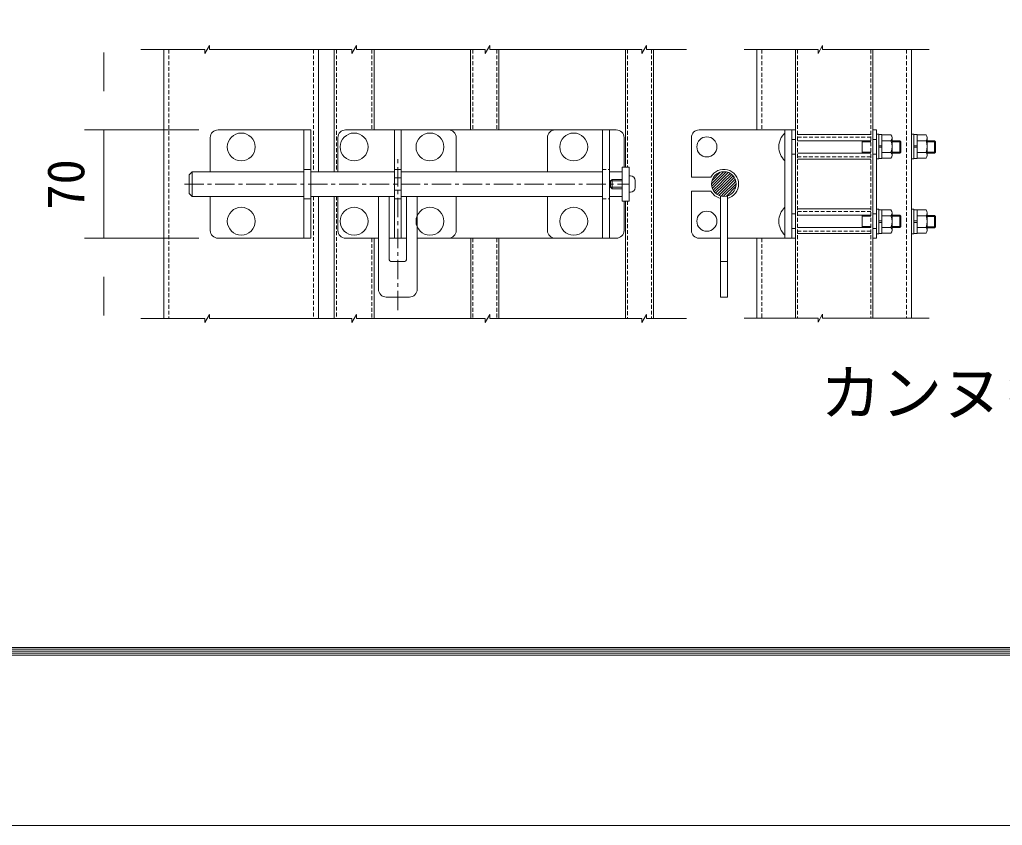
# Model space of a CAD drawing. Units: millimetres, scale not verified. Extents: x -4200 to 4200, y -2970 to 2970.
# Drawn here: x -1642 to -371, y -2970 to -1929 of the extents above; entities that cross this region are included whole.
import ezdxf
from ezdxf.enums import TextEntityAlignment as Align

# ---------------------------------------------------------------- set-up
doc = ezdxf.new("R2010")
doc.units = ezdxf.units.MM
doc.header["$LTSCALE"] = 20
doc.linetypes.add('USER1', pattern=[2, 1.25, -0.25, 0.25, -0.25])
doc.linetypes.add('USER2', pattern=[0.375, 0.25, -0.125])
doc.layers.add('0-0_D-TTL-TXT', color=7, linetype='Continuous')
for name, color, linetype, lineweight in [('0-1_D-TTL', 7, 'Continuous', 9), ('0-2_D-STR-DIM', 7, 'Continuous', 9), ('0-5_D-STR1', 1, 'Continuous', 18), ('0-6_D-STR3', 3, 'Continuous', 13), ('0-7_D-BMK', 2, 'USER1', 13)]:
    doc.layers.add(name, color=color, linetype=linetype, lineweight=lineweight)
doc.styles.add('ＭＳ ゴシック', font='')
doc.styles.get('ＭＳ ゴシック').set_extended_font_data('MS Gothic')

msp = doc.modelspace()

# ---------------------------------------------------------------- linework, layer by layer
at = {"layer": '0-1_D-TTL', "color": 2, "lineweight": 18}
msp.add_lwpolyline([(-4200, 2970), (4200, 2970), (4200, -2970), (-4200, -2970)], close=True, dxfattribs=at)
at = {"layer": '0-1_D-TTL'}
for points in [[(-3930, 2750), (3930, 2750), (3930, -2750), (-3930, -2750)], [(-3927.5, 2747.5), (3927.5, 2747.5), (3927.5, -2747.5), (-3927.5, -2747.5)], [(-3925, 2745), (3925, 2745), (3925, -2745), (-3925, -2745)], [(-3922.5, 2742.5), (3922.5, 2742.5), (3922.5, -2742.5), (-3922.5, -2742.5)], [(-3920, 2740), (3920, 2740), (3920, -2740), (-3920, -2740)]]:
    msp.add_lwpolyline(points, close=True, dxfattribs=at)
at = {"layer": '0-2_D-STR-DIM'}
for p, q in [((-1401.93, -1967.33), (-1484.66, -1967.33)), ((-1401.93, -1972.45), (-1396.01, -1962.2)), ((-1401.93, -1967.33), (-1401.93, -1972.45)), ((-1396.01, -1967.33), (-1396.01, -1962.2)), ((-1212.11, -1967.33), (-1396.01, -1967.33)), ((-1212.11, -1972.45), (-1206.19, -1962.2)), ((-1212.11, -1967.33), (-1212.11, -1972.45)), ((-1206.19, -1967.33), (-1206.19, -1962.2)), ((-1039.42, -1967.33), (-1206.19, -1967.33)), ((-1039.42, -1972.45), (-1033.5, -1962.2)), ((-1039.42, -1967.33), (-1039.42, -1972.45)), ((-1033.5, -1962.2), (-1033.5, -1967.33)), ((-837, -1967.33), (-1033.5, -1967.33)), ((-837, -1972.45), (-831.08, -1962.2)), ((-837, -1967.33), (-837, -1972.45)), ((-609.2, -1967.33), (-704.89, -1967.33)), ((-609.2, -1972.45), (-603.29, -1962.2)), ((-609.2, -1967.33), (-609.2, -1972.45)), ((-603.29, -1967.33), (-603.29, -1962.2)), ((-465.3, -1967.33), (-603.29, -1967.33)), ((-1532.78, -2021.11), (-1532.78, -1971.11)), ((-1410.05, -2071.11), (-1557.78, -2071.11)), ((-1532.78, -2071.11), (-1532.78, -2211.11)), ((-1410.05, -2211.11), (-1557.78, -2211.11)), ((-1532.78, -2261.11), (-1532.78, -2311.11)), ((-1401.93, -2320.02), (-1396.01, -2309.76)), ((-1396.01, -2314.89), (-1396.01, -2309.76)), ((-1212.11, -2320.02), (-1206.19, -2309.76)), ((-1206.19, -2314.89), (-1206.19, -2309.76)), ((-1039.42, -2320.02), (-1033.5, -2309.76)), ((-1033.5, -2314.89), (-1033.5, -2309.76)), ((-837, -2320.02), (-831.08, -2309.76)), ((-831.08, -2314.89), (-831.08, -2309.76)), ((-609.2, -2319.44), (-603.29, -2309.19)), ((-603.29, -2314.32), (-603.29, -2309.19)), ((-1401.93, -2314.89), (-1484.66, -2314.89)), ((-1401.93, -2314.89), (-1401.93, -2320.02)), ((-1212.11, -2314.89), (-1396.01, -2314.89)), ((-1212.11, -2314.89), (-1212.11, -2320.02)), ((-1039.42, -2314.89), (-1206.19, -2314.89)), ((-1039.42, -2314.89), (-1039.42, -2320.02)), ((-837, -2314.89), (-1033.5, -2314.89)), ((-837, -2314.89), (-837, -2320.02)), ((-779.47, -2314.89), (-831.08, -2314.89)), ((-609.2, -2314.32), (-704.89, -2314.32)), ((-609.2, -2314.32), (-609.2, -2319.44)), ((-465.3, -2314.32), (-603.29, -2314.32))]:
    msp.add_line(p, q, dxfattribs=at)
msp.add_lwpolyline([(-779.47, -1967.33), (-831.08, -1967.33), (-831.08, -1962.2)], dxfattribs=at)
at = {"layer": '0-5_D-STR1'}
for p, q in [((-1455.04, -1967.33), (-1455.04, -2314.89)), ((-1255.04, -1967.33), (-1255.04, -2125.11)), ((-1235.04, -1967.33), (-1235.04, -2125.11)), ((-1183.04, -1967.33), (-1183.04, -2071.11)), ((-1058.54, -1967.33), (-1058.54, -2071.11)), ((-1022.04, -1967.33), (-1022.04, -2071.11)), ((-858.04, -1967.33), (-858.04, -2119.11)), ((-822.04, -1967.33), (-822.04, -2314.89)), ((-688.34, -1967.33), (-688.34, -2071.11)), ((-638.34, -1967.33), (-638.34, -2314.89)), ((-538.34, -1967.33), (-538.34, -2314.89)), ((-488.34, -1967.33), (-488.34, -2314.89)), ((-1255.04, -2157.11), (-1255.04, -2314.89)), ((-1235.04, -2157.11), (-1235.04, -2314.89)), ((-858.04, -2163.11), (-858.04, -2314.89)), ((-1183.04, -2211.11), (-1183.04, -2314.89)), ((-1058.04, -2211.11), (-1058.04, -2314.89)), ((-1022.04, -2211.11), (-1022.04, -2314.89)), ((-688.34, -2211.11), (-688.34, -2314.89))]:
    msp.add_line(p, q, dxfattribs=at)
at = {"layer": '0-5_D-STR1', "linetype": 'USER2'}
for p, q in [((-1448.64, -1967.33), (-1448.64, -2314.89)), ((-1261.44, -1967.33), (-1261.44, -2125.11)), ((-1231.84, -1967.33), (-1231.84, -2125.11)), ((-1186.24, -1967.33), (-1186.24, -2071.11)), ((-1055.64, -1967.33), (-1055.64, -2071.11)), ((-1024.44, -1967.33), (-1024.44, -2071.11)), ((-855.64, -1967.33), (-855.64, -2119.11)), ((-824.44, -1967.33), (-824.44, -2314.89)), ((-681.94, -1967.33), (-681.94, -2071.11)), ((-635.94, -1967.33), (-635.94, -2314.89)), ((-540.74, -1967.33), (-540.74, -2314.89)), ((-494.74, -1967.33), (-494.74, -2314.89)), ((-1261.44, -2157.11), (-1261.44, -2314.89)), ((-1231.84, -2157.11), (-1231.84, -2314.89)), ((-855.64, -2163.11), (-855.64, -2314.89)), ((-1186.24, -2211.11), (-1186.24, -2314.89)), ((-1055.64, -2211.11), (-1055.64, -2314.89)), ((-1024.44, -2211.11), (-1024.44, -2314.89)), ((-681.94, -2211.11), (-681.94, -2314.89))]:
    msp.add_line(p, q, dxfattribs=at)
at = {"layer": '0-6_D-STR3'}
for p, q in [((-1265.05, -2071.11), (-1385.05, -2071.11)), ((-1274.05, -2071.11), (-1274.05, -2211.11)), ((-1265.05, -2071.11), (-1265.05, -2211.11)), ((-870.04, -2071.11), (-1220.04, -2071.11)), ((-1157.04, -2071.11), (-1157.04, -2211.11)), ((-1087.04, -2071.11), (-1157.04, -2071.11)), ((-1148.04, -2071.11), (-1148.04, -2211.11)), ((-949.05, -2071.11), (-879.05, -2071.11)), ((-888.05, -2071.11), (-888.05, -2211.11)), ((-879.05, -2071.11), (-879.05, -2211.11)), ((-762.94, -2071.11), (-638.34, -2071.11)), ((-651.94, -2071.11), (-651.94, -2211.11)), ((-642.94, -2071.11), (-642.94, -2211.11)), ((-638.34, -2071.11), (-638.34, -2211.11)), ((-538.34, -2071.11), (-538.34, -2211.11)), ((-538.34, -2071.11), (-533.74, -2071.11)), ((-533.74, -2071.11), (-533.74, -2211.11)), ((-1395.05, -2081.11), (-1395.05, -2125.11)), ((-1230.04, -2081.11), (-1230.04, -2125.11)), ((-1077.04, -2125.11), (-1077.04, -2081.11)), ((-959.05, -2125.11), (-959.05, -2081.11)), ((-860.04, -2119.11), (-860.04, -2081.11)), ((-772.94, -2081.11), (-772.94, -2132.11)), ((-651.94, -2075.11), (-651.94, -2111.11)), ((-638.34, -2083.61), (-642.94, -2083.61)), ((-638.34, -2077.21), (-638.34, -2109.01)), ((-540.74, -2077.21), (-635.94, -2077.21)), ((-533.74, -2083.61), (-538.34, -2083.61)), ((-533.74, -2076.61), (-533.74, -2109.11)), ((-530.54, -2076.61), (-533.74, -2076.61)), ((-533.74, -2076.61), (-533.74, -2108.61)), ((-530.54, -2076.61), (-530.54, -2108.61)), ((-530.54, -2077.21), (-526.54, -2077.21)), ((-530.54, -2108.01), (-530.54, -2077.21)), ((-526.54, -2077.21), (-526.54, -2108.01)), ((-526.54, -2077.61), (-526.54, -2107.61)), ((-526.54, -2077.61), (-514.94, -2077.61)), ((-513.54, -2081.05), (-513.54, -2104.14)), ((-488.34, -2076.61), (-488.34, -2108.61)), ((-485.14, -2076.61), (-488.34, -2076.61)), ((-485.14, -2076.61), (-485.14, -2108.61)), ((-485.14, -2108.01), (-485.14, -2077.21)), ((-485.14, -2077.21), (-481.14, -2077.21)), ((-481.14, -2077.21), (-481.14, -2108.01)), ((-481.14, -2077.61), (-481.14, -2107.61)), ((-481.14, -2077.61), (-469.54, -2077.61)), ((-468.14, -2081.05), (-468.14, -2104.14)), ((-635.94, -2085.11), (-540.74, -2085.11)), ((-551.94, -2101.11), (-551.94, -2085.11)), ((-551.94, -2086.46), (-540.74, -2086.46)), ((-526.54, -2091.61), (-530.54, -2091.61)), ((-526.54, -2093.61), (-530.54, -2093.61)), ((-526.54, -2085.11), (-514.94, -2085.11)), ((-513.54, -2085.11), (-503.3, -2085.11)), ((-513.54, -2086.46), (-501.94, -2086.46)), ((-503.3, -2101.11), (-503.3, -2085.11)), ((-503.3, -2085.11), (-501.94, -2086.46)), ((-501.94, -2099.76), (-501.94, -2086.46)), ((-481.14, -2091.61), (-485.14, -2091.61)), ((-481.14, -2093.61), (-485.14, -2093.61)), ((-481.14, -2085.11), (-469.54, -2085.11)), ((-468.14, -2085.11), (-458.7, -2085.11)), ((-468.14, -2085.11), (-468.14, -2101.11)), ((-468.14, -2086.46), (-457.34, -2086.46)), ((-458.7, -2101.11), (-458.7, -2085.11)), ((-458.7, -2085.11), (-457.34, -2086.46)), ((-457.34, -2099.76), (-457.34, -2086.46)), ((-642.94, -2102.61), (-638.34, -2102.61)), ((-635.94, -2101.11), (-540.74, -2101.11)), ((-635.94, -2109.01), (-540.74, -2109.01)), ((-551.94, -2099.76), (-540.74, -2099.76)), ((-538.34, -2102.61), (-533.74, -2102.61)), ((-530.54, -2108.61), (-533.74, -2108.61)), ((-526.54, -2108.01), (-530.54, -2108.01)), ((-526.54, -2100.11), (-514.94, -2100.11)), ((-526.54, -2107.61), (-514.94, -2107.61)), ((-513.54, -2099.76), (-501.94, -2099.76)), ((-513.54, -2101.11), (-503.3, -2101.11)), ((-501.94, -2099.76), (-503.3, -2101.11)), ((-485.14, -2108.61), (-488.34, -2108.61)), ((-481.14, -2108.01), (-485.14, -2108.01)), ((-481.14, -2100.11), (-469.54, -2100.11)), ((-481.14, -2107.61), (-469.54, -2107.61)), ((-468.14, -2099.76), (-457.34, -2099.76)), ((-468.14, -2101.11), (-458.7, -2101.11)), ((-457.34, -2099.76), (-458.7, -2101.11)), ((-853.54, -2119.11), (-862.54, -2119.11)), ((-862.54, -2119.11), (-862.54, -2163.11)), ((-853.54, -2163.11), (-853.54, -2119.11)), ((-1418.54, -2125.11), (-1422.54, -2129.11)), ((-1422.54, -2153.11), (-1422.54, -2129.11)), ((-1418.54, -2125.11), (-1274.05, -2125.11)), ((-1418.54, -2125.11), (-1418.54, -2157.11)), ((-1274.05, -2122.11), (-1265.05, -2122.11)), ((-1265.05, -2125.11), (-1157.04, -2125.11)), ((-1148.04, -2122.11), (-1157.04, -2122.11)), ((-1157.04, -2133.11), (-1148.04, -2133.11)), ((-1148.04, -2125.11), (-888.05, -2125.11)), ((-879.05, -2125.11), (-862.54, -2125.11)), ((-862.54, -2125.11), (-862.54, -2157.11)), ((-862.54, -2125.11), (-862.54, -2157.11)), ((-853.54, -2151.61), (-853.54, -2130.61)), ((-851.74, -2130.61), (-853.54, -2130.61)), ((-747.68, -2132.11), (-772.94, -2132.11)), ((-746.9, -2140.61), (-731.44, -2125.15)), ((-746.17, -2136.35), (-735.71, -2125.88)), ((-730.94, -2135.26), (-722.94, -2127.26)), ((-730.94, -2138.8), (-720.86, -2128.71)), ((-877.55, -2137.11), (-875.55, -2135.11)), ((-862.54, -2137.11), (-877.55, -2137.11)), ((-877.55, -2137.11), (-877.55, -2145.11)), ((-877.55, -2145.11), (-875.55, -2147.11)), ((-862.54, -2145.11), (-877.55, -2145.11)), ((-875.55, -2135.11), (-875.55, -2147.11)), ((-862.54, -2135.11), (-875.55, -2135.11)), ((-862.54, -2147.11), (-875.55, -2147.11)), ((-845.74, -2145.61), (-845.74, -2136.61)), ((-744.8, -2149.12), (-736.79, -2141.11)), ((-743.34, -2151.19), (-733.26, -2141.11)), ((-736.79, -2141.11), (-730.94, -2135.26)), ((-733.26, -2141.11), (-730.94, -2138.8)), ((-727.66, -2156.73), (-715.32, -2144.39)), ((-1418.54, -2157.11), (-1422.54, -2153.11)), ((-1274.05, -2157.11), (-1418.54, -2157.11)), ((-1395.05, -2157.11), (-1395.05, -2201.11)), ((-1274.05, -2160.11), (-1265.05, -2160.11)), ((-1157.04, -2157.11), (-1265.05, -2157.11)), ((-1230.04, -2201.11), (-1230.04, -2157.11)), ((-1177.54, -2157.11), (-1177.54, -2277.11)), ((-1163.54, -2157.11), (-1163.54, -2239.11)), ((-1157.04, -2149.11), (-1148.04, -2149.11)), ((-1148.04, -2160.11), (-1157.04, -2160.11)), ((-888.05, -2157.11), (-1148.04, -2157.11)), ((-1141.54, -2157.11), (-1141.54, -2239.11)), ((-1127.54, -2157.11), (-1127.54, -2277.11)), ((-1077.04, -2201.11), (-1077.04, -2157.11)), ((-959.05, -2157.11), (-959.05, -2201.11)), ((-862.54, -2157.11), (-879.05, -2157.11)), ((-851.74, -2151.61), (-853.54, -2151.61)), ((-747.68, -2150.11), (-772.94, -2150.11)), ((-772.94, -2150.11), (-772.94, -2201.11)), ((-735.44, -2156.46), (-735.44, -2287.11)), ((-726.44, -2156.46), (-726.44, -2287.11)), ((-721, -2153.61), (-718.45, -2151.05)), ((-862.54, -2163.11), (-853.54, -2163.11)), ((-860.04, -2201.11), (-860.04, -2163.11)), ((-860.04, -2163.11), (-860.04, -2201.11)), ((-651.94, -2207.11), (-651.94, -2171.11)), ((-642.94, -2179.61), (-638.34, -2179.61)), ((-638.34, -2173.21), (-638.34, -2205.01)), ((-540.74, -2173.21), (-635.94, -2173.21)), ((-635.94, -2181.11), (-540.74, -2181.11)), ((-551.94, -2181.11), (-551.94, -2197.11)), ((-551.94, -2182.46), (-540.74, -2182.46)), ((-538.34, -2179.61), (-533.74, -2179.61)), ((-533.74, -2205.61), (-533.74, -2173.61)), ((-530.54, -2173.61), (-533.74, -2173.61)), ((-530.54, -2205.61), (-530.54, -2173.61)), ((-526.54, -2174.21), (-530.54, -2174.21)), ((-530.54, -2174.21), (-530.54, -2205.01)), ((-526.54, -2205.01), (-526.54, -2174.21)), ((-526.54, -2174.61), (-514.94, -2174.61)), ((-526.54, -2204.61), (-526.54, -2174.61)), ((-526.54, -2182.11), (-514.94, -2182.11)), ((-513.54, -2201.17), (-513.54, -2178.07)), ((-513.54, -2181.11), (-503.3, -2181.11)), ((-513.54, -2182.46), (-501.94, -2182.46)), ((-501.94, -2182.46), (-503.3, -2181.11)), ((-503.3, -2181.11), (-503.3, -2197.11)), ((-501.94, -2182.46), (-501.94, -2195.76)), ((-485.14, -2173.61), (-488.34, -2173.61)), ((-488.34, -2205.61), (-488.34, -2173.61)), ((-485.14, -2205.61), (-485.14, -2173.61)), ((-485.14, -2174.21), (-485.14, -2205.01)), ((-481.14, -2174.21), (-485.14, -2174.21)), ((-481.14, -2205.01), (-481.14, -2174.21)), ((-481.14, -2174.61), (-469.54, -2174.61)), ((-481.14, -2204.61), (-481.14, -2174.61)), ((-481.14, -2182.11), (-469.54, -2182.11)), ((-468.14, -2201.17), (-468.14, -2178.07)), ((-468.14, -2181.62), (-458.7, -2181.62)), ((-468.14, -2181.62), (-468.14, -2197.62)), ((-468.14, -2182.97), (-457.34, -2182.97)), ((-458.7, -2181.62), (-457.34, -2182.97)), ((-457.34, -2196.27), (-457.34, -2182.97)), ((-635.94, -2197.11), (-540.74, -2197.11)), ((-551.94, -2195.76), (-540.74, -2195.76)), ((-526.54, -2188.61), (-530.54, -2188.61)), ((-526.54, -2190.61), (-530.54, -2190.61)), ((-526.54, -2197.11), (-514.94, -2197.11)), ((-513.54, -2195.76), (-501.94, -2195.76)), ((-513.54, -2197.11), (-503.3, -2197.11)), ((-503.3, -2197.11), (-501.94, -2195.76)), ((-481.14, -2188.61), (-485.14, -2188.61)), ((-481.14, -2190.61), (-485.14, -2190.61)), ((-481.14, -2197.11), (-469.54, -2197.11)), ((-468.14, -2196.27), (-457.34, -2196.27)), ((-468.14, -2197.62), (-458.7, -2197.62)), ((-638.34, -2198.61), (-642.94, -2198.61)), ((-635.94, -2205.01), (-540.74, -2205.01)), ((-533.74, -2198.61), (-538.34, -2198.61)), ((-530.54, -2205.61), (-533.74, -2205.61)), ((-530.54, -2205.01), (-526.54, -2205.01)), ((-526.54, -2204.61), (-514.94, -2204.61)), ((-485.14, -2205.61), (-488.34, -2205.61)), ((-485.14, -2205.01), (-481.14, -2205.01)), ((-481.14, -2204.61), (-469.54, -2204.61)), ((-1265.05, -2211.11), (-1385.05, -2211.11)), ((-1177.54, -2211.11), (-1220.04, -2211.11)), ((-1163.54, -2211.11), (-1141.54, -2211.11)), ((-870.04, -2211.11), (-1127.54, -2211.11)), ((-949.05, -2211.11), (-870.04, -2211.11)), ((-879.05, -2211.11), (-939.05, -2211.11)), ((-762.94, -2211.11), (-735.44, -2211.11)), ((-726.44, -2211.11), (-638.34, -2211.11)), ((-538.34, -2211.11), (-533.74, -2211.11)), ((-1143.54, -2241.11), (-1161.54, -2241.11)), ((-735.44, -2241.11), (-726.44, -2241.11)), ((-1137.54, -2287.11), (-1167.54, -2287.11)), ((-735.44, -2287.11), (-726.44, -2287.11))]:
    msp.add_line(p, q, dxfattribs=at)
at = {"layer": '0-6_D-STR3', "linetype": 'USER2'}
for p, q in [((-540.74, -2080.41), (-635.94, -2080.41)), ((-635.94, -2105.81), (-540.74, -2105.81)), ((-888.05, -2122.11), (-879.05, -2122.11)), ((-888.05, -2160.11), (-879.05, -2160.11)), ((-540.74, -2176.41), (-635.94, -2176.41)), ((-635.94, -2201.81), (-540.74, -2201.81))]:
    msp.add_line(p, q, dxfattribs=at)
at = {"layer": '0-6_D-STR3'}
for points in [[(-746.69, -2143.94), (-743.86, -2141.11), (-730.94, -2128.19), (-728.12, -2125.37)], [(-745.92, -2146.7), (-740.33, -2141.11), (-730.94, -2131.73), (-725.35, -2126.13)], [(-741.6, -2152.99), (-730.94, -2142.33), (-729.72, -2141.11), (-719.06, -2130.45)], [(-739.59, -2154.51), (-730.94, -2145.87), (-726.18, -2141.11), (-717.54, -2132.46)], [(-737.28, -2155.74), (-730.94, -2149.4), (-722.65, -2141.11), (-716.31, -2134.77)], [(-734.63, -2156.62), (-730.94, -2152.94), (-719.11, -2141.11), (-715.43, -2137.43)], [(-731.53, -2157.06), (-730.94, -2156.48), (-715.58, -2141.11), (-715, -2140.53)], [(-457.34, -2196.27), (-458.7, -2197.62), (-458.7, -2181.62)]]:
    msp.add_lwpolyline(points, dxfattribs=at)
for centre, radius in [((-1355.05, -2093.11), 18), ((-1209.04, -2093.11), 18), ((-1111.04, -2093.11), 18), ((-925.05, -2093.11), 18), ((-752.94, -2093.11), 13), ((-730.94, -2141.11), 16), ((-1355.05, -2189.11), 18), ((-1209.04, -2189.11), 18), ((-1111.04, -2189.11), 18), ((-925.05, -2189.11), 18), ((-752.94, -2189.11), 13)]:
    msp.add_circle(centre, radius, dxfattribs=at)
for centre, radius, start, end in [((-1385.05, -2081.11), 10, 90, 180), ((-1220.04, -2081.11), 10, 90, 180), ((-1087.04, -2081.11), 10, 0, 90), ((-949.05, -2081.11), 10, 90, 180), ((-870.04, -2081.11), 10, 0, 90), ((-762.94, -2081.11), 10, 90, 180), ((-635.69, -2093.11), 24.25, 132.07502, 227.92498), ((-519.23, -2081.36), 5.7, 318.83491, 41.16509), ((-473.83, -2081.36), 5.7, 318.83491, 41.16509), ((-534.33, -2092.61), 20.79, 338.85295, 21.14705), ((-488.93, -2092.61), 20.79, 338.85295, 21.14705), ((-519.24, -2103.86), 5.7, 318.86505, 41.13495), ((-473.84, -2103.86), 5.7, 318.86505, 41.13495), ((-851.74, -2136.61), 6, 0, 90), ((-730.94, -2141.11), 19, 283.70023, 151.72629), ((-851.74, -2145.61), 6, 270, 0), ((-730.94, -2141.11), 19, 208.27371, 256.29977), ((-635.69, -2189.11), 24.25, 132.07502, 227.92498), ((-519.24, -2178.36), 5.7, 318.86505, 41.13495), ((-534.33, -2189.61), 20.79, 338.85295, 21.14705), ((-473.84, -2178.36), 5.7, 318.86505, 41.13495), ((-488.93, -2189.61), 20.79, 338.85295, 21.14705), ((-519.23, -2200.86), 5.7, 318.83491, 41.16509), ((-473.83, -2200.86), 5.7, 318.83491, 41.16509), ((-1385.05, -2201.11), 10, 180, 270), ((-1220.04, -2201.11), 10, 180, 270), ((-1087.04, -2201.11), 10, 270, 0), ((-949.05, -2201.11), 10, 180, 270), ((-870.04, -2201.11), 10, 270, 0), ((-870.04, -2201.11), 10, 270, 0), ((-762.94, -2201.11), 10, 180, 270), ((-1161.54, -2239.11), 2, 180, 270), ((-1143.54, -2239.11), 2, 270, 0), ((-1167.54, -2277.11), 10, 180, 270), ((-1137.54, -2277.11), 10, 270, 0)]:
    msp.add_arc(centre, radius, start, end, dxfattribs=at)
at = {"layer": '0-7_D-BMK'}
for p, q in [((-1152.54, -2304.08), (-1152.54, -2107.64)), ((-1428.54, -2141.11), (-853.54, -2141.11))]:
    msp.add_line(p, q, dxfattribs=at)

# ---------------------------------------------------------------- texts
at = {"layer": '0-0_D-TTL-TXT', "style": 'ＭＳ ゴシック'}
msp.add_text('カンヌキ取付詳細図', height=57.77, dxfattribs=at).set_placement((-606.3, -2457.01), align=Align.BOTTOM_LEFT)
at = {"layer": '0-2_D-STR-DIM', "style": 'ＭＳ ゴシック'}
msp.add_text('70', height=48.09, rotation=90, dxfattribs=at).set_placement((-1543.53, -2174.36), align=Align.BOTTOM_LEFT)

doc.saveas('drawing.dxf')
